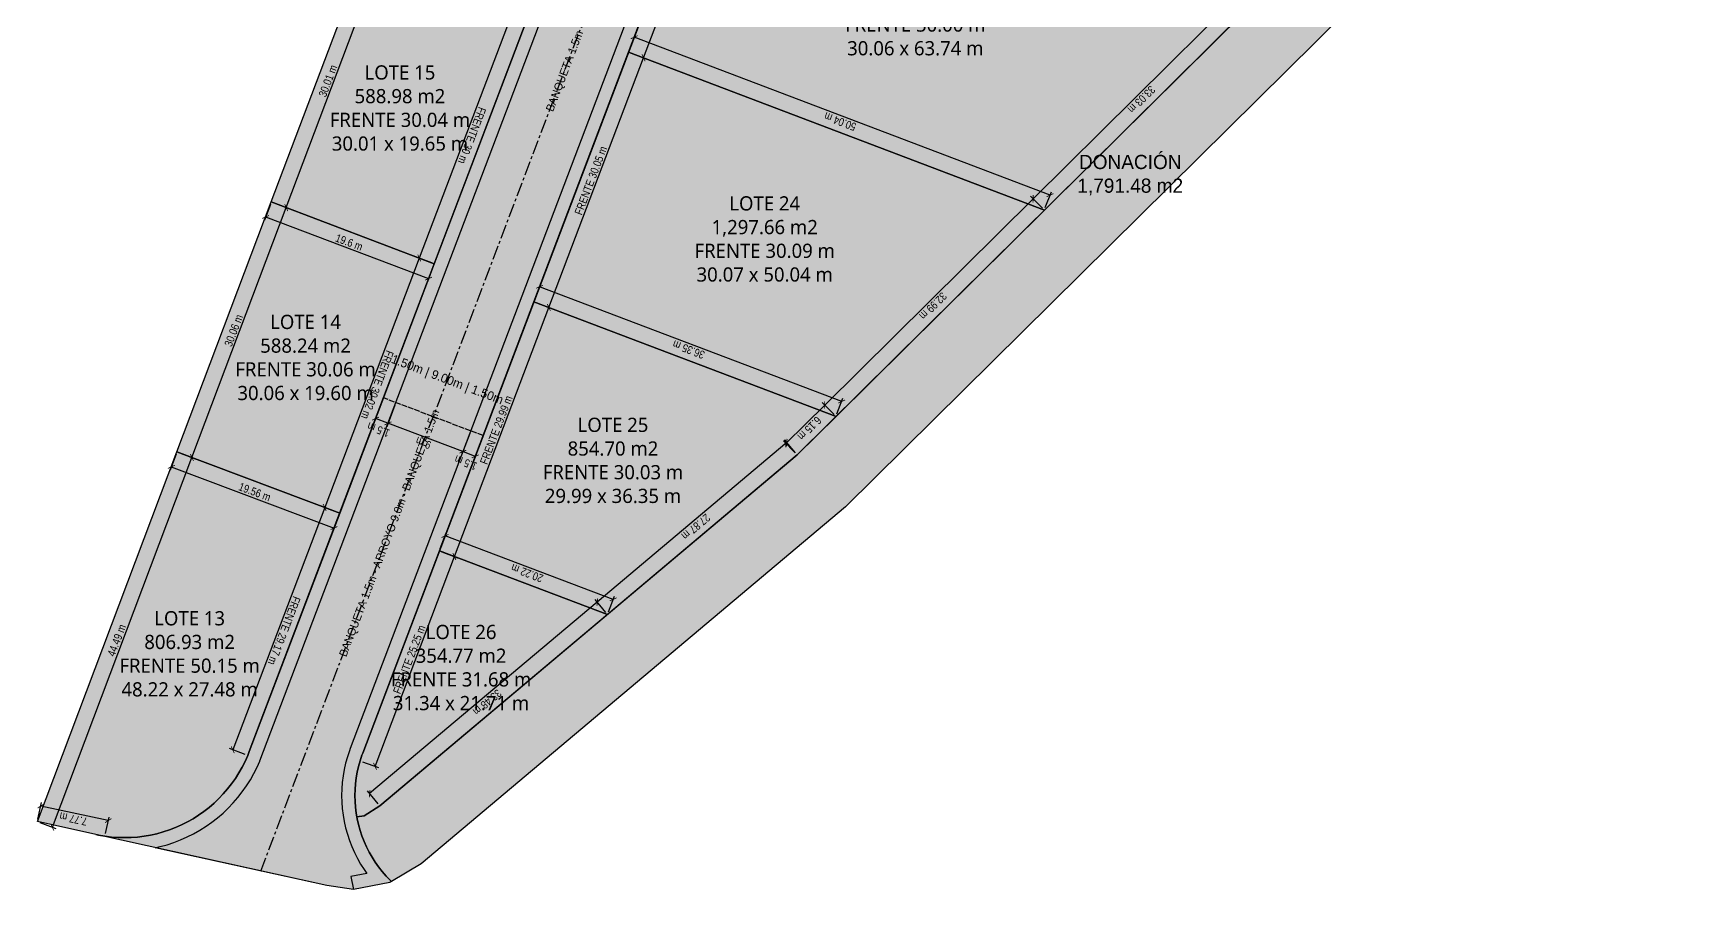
# Model space of a CAD drawing. Header units: metres. Extents: x 357816 to 358234, y 2285110 to 2285488.
# Drawn here: x 358046.5 to 358234, y 2285269.2 to 2285366.5 of the extents above; entities that cross this region are included whole.
import ezdxf
from ezdxf.enums import TextEntityAlignment as Align

# ---------------------------------------------------------------- set-up
doc = ezdxf.new("R2010")
doc.units = ezdxf.units.M
doc.header["$LTSCALE"] = 0.5
doc.linetypes.add('CENTER', pattern=[5.08, 3.175, -0.635, 0.635, -0.635])
doc.linetypes.add('DASHED', pattern=[1.524, 1.27, -0.254])
for name, color, linetype in [('COTAS', 6, 'Continuous'), ('DONACION', 3, 'Continuous'), ('LOTES', 2, 'Continuous'), ('TEXTOS', 7, 'Continuous'), ('VIAL_ASFALTO', 8, 'Continuous'), ('VIAL_BANQUETA', 9, 'CONTINUOUS')]:
    doc.layers.add(name, color=color, linetype=linetype)
doc.styles.add('OpenSans', font='OpenSans-Regular.ttf')
doc.styles.add('OpenSansCondensed-Light', font='OpenSansCondensed-Light.ttf')
doc.dimstyles.new('COTAS_M', dxfattribs={"dimtxt": 0.9, "dimasz": 0.6, "dimexe": 0.4, "dimexo": 0.3, "dimgap": 0.2, "dimtad": 1, "dimzin": 12, "dimdsep": 46, "dimtxsty": 'OpenSansCondensed-Light', "dimblk": 'ARCHTICK', "dimcen": 2.5, "dimclrd": 256, "dimclre": 256, "dimclrt": 256, "dimazin": 3, "dimtfac": 0.5, "dimtmove": 2, "dimatfit": 3})

# ---------------------------------------------------------------- blocks, each defined once
blk = doc.blocks.new('_ARCHTICK')
at = {"color": 0, "linetype": 'BYBLOCK', "const_width": 0.15}
blk.add_lwpolyline([(-0.5, -0.5), (0.5, 0.5)], dxfattribs=at)
blk = doc.blocks.new('*D29')
for p, q in [((358005.12, 2285274.49), (358004.71, 2285272.63)), ((358004.8, 2285273.02), (358054.02, 2285262.05)), ((358054.35, 2285263.51), (358053.93, 2285261.66))]:
    blk.add_line(p, q)
at = {"layer": 'Defpoints'}
for p in [(358005.19, 2285274.78), (358004.8, 2285273.02), (358054.41, 2285263.8)]:
    blk.add_point(p, dxfattribs=at)
at = {"layer": 'COTAS', "xscale": 0.6, "yscale": 0.6}
for p, rotation in [((358004.8, 2285273.02), 167.43030142504173), ((358054.02, 2285262.05), -12.569698574958279)]:
    blk.add_blockref('_ARCHTICK', p, dxfattribs=dict(at, rotation=rotation))
at = {"layer": 'COTAS', "insert": (358029.55, 2285268.17), "char_height": 0.9, "attachment_point": 5, "rotation": 347.4303, "style": 'OpenSansCondensed-Light'}
blk.add_mtext('50.43 m', dxfattribs=at)
blk = doc.blocks.new('*D62')
for p, q in [((358079.23, 2285313.16), (358068.89, 2285285.88)), ((358080.64, 2285312.63), (358078.86, 2285313.3)), ((358070.29, 2285285.35), (358068.52, 2285286.03))]:
    blk.add_line(p, q)
at = {"layer": 'Defpoints'}
for p in [(358079.23, 2285313.16), (358080.92, 2285312.52), (358070.57, 2285285.25)]:
    blk.add_point(p, dxfattribs=at)
at = {"layer": 'COTAS', "xscale": 0.6, "yscale": 0.6}
for p, rotation in [((358079.23, 2285313.16), 69.2320735315099), ((358068.89, 2285285.88), -110.7679264684901)]:
    blk.add_blockref('_ARCHTICK', p, dxfattribs=dict(at, rotation=rotation))
at = {"layer": 'COTAS', "insert": (358074.67, 2285299.29), "char_height": 0.9, "attachment_point": 5, "rotation": 249.2321, "style": 'OpenSansCondensed-Light'}
blk.add_mtext('FRENTE 29.17 m', dxfattribs=at)
blk = doc.blocks.new('*D63')
for p, q in [((358046.98, 2285278.08), (358047.38, 2285279.94)), ((358054.89, 2285277.91), (358047.3, 2285279.55)), ((358054.58, 2285276.44), (358054.98, 2285278.3))]:
    blk.add_line(p, q)
at = {"layer": 'Defpoints'}
for p in [(358046.92, 2285277.79), (358054.89, 2285277.91), (358054.51, 2285276.15)]:
    blk.add_point(p, dxfattribs=at)
at = {"layer": 'COTAS', "xscale": 0.6, "yscale": 0.6}
for p, rotation in [((358047.3, 2285279.55), 167.80136423897235), ((358054.89, 2285277.91), 347.8013642389724)]:
    blk.add_blockref('_ARCHTICK', p, dxfattribs=dict(at, rotation=rotation))
at = {"layer": 'COTAS', "insert": (358050.96, 2285278.09), "char_height": 0.9, "attachment_point": 5, "rotation": 167.8014, "style": 'OpenSansCondensed-Light'}
blk.add_mtext('7.77 m', dxfattribs=at)
blk = doc.blocks.new('*D64')
for p, q in [((358048.6, 2285277.15), (358064.3, 2285318.78)), ((358062.9, 2285319.31), (358064.68, 2285318.64)), ((358047.2, 2285277.68), (358048.98, 2285277.01))]:
    blk.add_line(p, q)
at = {"layer": 'Defpoints'}
for p in [(358062.62, 2285319.42), (358046.92, 2285277.79), (358048.6, 2285277.15)]:
    blk.add_point(p, dxfattribs=at)
at = {"layer": 'COTAS', "xscale": 0.6, "yscale": 0.6}
for p, rotation in [((358064.3, 2285318.78), 69.33876294410494), ((358048.6, 2285277.15), 249.33876294410493)]:
    blk.add_blockref('_ARCHTICK', p, dxfattribs=dict(at, rotation=rotation))
at = {"layer": 'COTAS', "insert": (358055.84, 2285298.2), "char_height": 0.9, "attachment_point": 5, "rotation": 69.3388, "style": 'OpenSansCondensed-Light'}
blk.add_mtext('44.49 m', dxfattribs=at)
blk = doc.blocks.new('*D65')
for p, q in [((358062.51, 2285319.14), (358061.84, 2285317.36)), ((358061.98, 2285317.73), (358080.28, 2285310.84)), ((358080.81, 2285312.24), (358080.14, 2285310.47))]:
    blk.add_line(p, q)
at = {"layer": 'Defpoints'}
for p in [(358061.98, 2285317.73), (358062.62, 2285319.42), (358080.92, 2285312.52)]:
    blk.add_point(p, dxfattribs=at)
at = {"layer": 'COTAS', "xscale": 0.6, "yscale": 0.6}
for p, rotation in [((358061.98, 2285317.73), 159.3572592599028), ((358080.28, 2285310.84), -20.64274074009719)]:
    blk.add_blockref('_ARCHTICK', p, dxfattribs=dict(at, rotation=rotation))
at = {"layer": 'COTAS', "insert": (358071.36, 2285314.9), "char_height": 0.9, "attachment_point": 5, "rotation": 339.3573, "style": 'OpenSansCondensed-Light'}
blk.add_mtext('19.56 m', dxfattribs=at)
blk = doc.blocks.new('*D66')
for p, q in [((358089.87, 2285341.24), (358079.23, 2285313.16)), ((358091.28, 2285340.71), (358089.5, 2285341.38)), ((358080.64, 2285312.63), (358078.86, 2285313.3))]:
    blk.add_line(p, q)
at = {"layer": 'Defpoints'}
for p in [(358089.87, 2285341.24), (358091.56, 2285340.6), (358080.92, 2285312.52)]:
    blk.add_point(p, dxfattribs=at)
at = {"layer": 'COTAS', "xscale": 0.6, "yscale": 0.6}
for p, rotation in [((358089.87, 2285341.24), 69.24574670027214), ((358079.23, 2285313.16), -110.75425329972786)]:
    blk.add_blockref('_ARCHTICK', p, dxfattribs=dict(at, rotation=rotation))
at = {"layer": 'COTAS', "insert": (358085.16, 2285326.97), "char_height": 0.9, "attachment_point": 5, "rotation": 249.2457, "style": 'OpenSansCondensed-Light'}
blk.add_mtext('FRENTE 30.02 m', dxfattribs=at)
blk = doc.blocks.new('*D67')
for p, q in [((358064.3, 2285318.78), (358074.91, 2285346.91)), ((358073.51, 2285347.44), (358075.28, 2285346.77)), ((358062.9, 2285319.31), (358064.68, 2285318.64))]:
    blk.add_line(p, q)
at = {"layer": 'Defpoints'}
for p in [(358073.23, 2285347.55), (358062.62, 2285319.42), (358064.3, 2285318.78)]:
    blk.add_point(p, dxfattribs=at)
at = {"layer": 'COTAS', "xscale": 0.6, "yscale": 0.6}
for p, rotation in [((358074.91, 2285346.91), 69.3387629443679), ((358064.3, 2285318.78), 249.3387629443679)]:
    blk.add_blockref('_ARCHTICK', p, dxfattribs=dict(at, rotation=rotation))
at = {"layer": 'COTAS', "insert": (358069, 2285333.08), "char_height": 0.9, "attachment_point": 5, "rotation": 69.3388, "style": 'OpenSansCondensed-Light'}
blk.add_mtext('30.06 m', dxfattribs=at)
blk = doc.blocks.new('*D68')
for p, q in [((358073.12, 2285347.27), (358072.45, 2285345.49)), ((358072.59, 2285345.86), (358090.92, 2285338.92)), ((358091.45, 2285340.32), (358090.78, 2285338.54))]:
    blk.add_line(p, q)
at = {"layer": 'Defpoints'}
for p in [(358072.59, 2285345.86), (358073.23, 2285347.55), (358091.56, 2285340.6)]:
    blk.add_point(p, dxfattribs=at)
at = {"layer": 'COTAS', "xscale": 0.6, "yscale": 0.6}
for p, rotation in [((358072.59, 2285345.86), 159.24621055445064), ((358090.92, 2285338.92), -20.753789445549355)]:
    blk.add_blockref('_ARCHTICK', p, dxfattribs=dict(at, rotation=rotation))
at = {"layer": 'COTAS', "insert": (358081.98, 2285343), "char_height": 0.9, "attachment_point": 5, "rotation": 339.2462, "style": 'OpenSansCondensed-Light'}
blk.add_mtext('19.6 m', dxfattribs=at)
blk = doc.blocks.new('*D69')
for p, q in [((358100.5, 2285369.29), (358089.87, 2285341.24)), ((358101.91, 2285368.76), (358100.13, 2285369.43)), ((358091.28, 2285340.71), (358089.5, 2285341.38))]:
    blk.add_line(p, q)
at = {"layer": 'Defpoints'}
for p in [(358100.5, 2285369.29), (358102.19, 2285368.65), (358091.56, 2285340.6)]:
    blk.add_point(p, dxfattribs=at)
at = {"layer": 'COTAS', "xscale": 0.6, "yscale": 0.6}
for p, rotation in [((358100.5, 2285369.29), 69.24574670019248), ((358089.87, 2285341.24), -110.75425329980752)]:
    blk.add_blockref('_ARCHTICK', p, dxfattribs=dict(at, rotation=rotation))
at = {"layer": 'COTAS', "insert": (358095.8, 2285355.03), "char_height": 0.9, "attachment_point": 5, "rotation": 249.2457, "style": 'OpenSansCondensed-Light'}
blk.add_mtext('FRENTE 30 m', dxfattribs=at)
blk = doc.blocks.new('*D70')
for p, q in [((358074.91, 2285346.91), (358085.5, 2285375)), ((358084.1, 2285375.52), (358085.87, 2285374.85)), ((358073.51, 2285347.44), (358075.28, 2285346.77))]:
    blk.add_line(p, q)
at = {"layer": 'Defpoints'}
for p in [(358083.82, 2285375.63), (358073.23, 2285347.55), (358074.91, 2285346.91)]:
    blk.add_point(p, dxfattribs=at)
at = {"layer": 'COTAS', "xscale": 0.6, "yscale": 0.6}
for p, rotation in [((358085.5, 2285375), 69.33876294406895), ((358074.91, 2285346.91), 249.33876294406895)]:
    blk.add_blockref('_ARCHTICK', p, dxfattribs=dict(at, rotation=rotation))
at = {"layer": 'COTAS', "insert": (358079.6, 2285361.18), "char_height": 0.9, "attachment_point": 5, "rotation": 69.3388, "style": 'OpenSansCondensed-Light'}
blk.add_mtext('30.01 m', dxfattribs=at)
blk = doc.blocks.new('*D99')
for p, q in [((358182.38, 2285371.16), (358158.92, 2285347.91)), ((358183.44, 2285370.1), (358182.1, 2285371.45)), ((358159.98, 2285346.85), (358158.64, 2285348.2))]:
    blk.add_line(p, q)
at = {"layer": 'Defpoints'}
for p in [(358182.38, 2285371.16), (358183.65, 2285369.89), (358160.19, 2285346.63)]:
    blk.add_point(p, dxfattribs=at)
at = {"layer": 'COTAS', "xscale": 0.6, "yscale": 0.6}
for p, rotation in [((358182.38, 2285371.16), 44.73880046172053), ((358158.92, 2285347.91), -135.26119953827947)]:
    blk.add_blockref('_ARCHTICK', p, dxfattribs=dict(at, rotation=rotation))
at = {"layer": 'COTAS', "insert": (358171.11, 2285359.08), "char_height": 0.9, "attachment_point": 5, "rotation": 224.7388, "style": 'OpenSansCondensed-Light'}
blk.add_mtext('33.03 m', dxfattribs=at)
blk = doc.blocks.new('*D100')
for p, q in [((358113.52, 2285364.7), (358114.2, 2285366.47)), ((358160.83, 2285348.32), (358114.05, 2285366.1)), ((358160.29, 2285346.91), (358160.97, 2285348.69))]:
    blk.add_line(p, q)
at = {"layer": 'Defpoints'}
for p in [(358113.42, 2285364.42), (358160.83, 2285348.32), (358160.19, 2285346.63)]:
    blk.add_point(p, dxfattribs=at)
at = {"layer": 'COTAS', "xscale": 0.6, "yscale": 0.6}
for p, rotation in [((358114.05, 2285366.1), 159.18344267349093), ((358160.83, 2285348.32), 339.18344267349096)]:
    blk.add_blockref('_ARCHTICK', p, dxfattribs=dict(at, rotation=rotation))
at = {"layer": 'COTAS', "insert": (358137.21, 2285356.6), "char_height": 0.9, "attachment_point": 5, "rotation": 159.1834, "style": 'OpenSansCondensed-Light'}
blk.add_mtext('50.04 m', dxfattribs=at)
blk = doc.blocks.new('*D101')
for p, q in [((358115.1, 2285363.78), (358125.71, 2285391.79)), ((358124.31, 2285392.33), (358126.09, 2285391.65)), ((358113.7, 2285364.31), (358115.47, 2285363.64))]:
    blk.add_line(p, q)
at = {"layer": 'Defpoints'}
for p in [(358124.03, 2285392.43), (358113.42, 2285364.42), (358115.1, 2285363.78)]:
    blk.add_point(p, dxfattribs=at)
at = {"layer": 'COTAS', "xscale": 0.6, "yscale": 0.6}
for p, rotation in [((358125.71, 2285391.79), 69.24574670042377), ((358115.1, 2285363.78), 249.24574670042375)]:
    blk.add_blockref('_ARCHTICK', p, dxfattribs=dict(at, rotation=rotation))
at = {"layer": 'COTAS', "insert": (358119.8, 2285378.02), "char_height": 0.9, "attachment_point": 5, "rotation": 69.2457, "style": 'OpenSansCondensed-Light'}
blk.add_mtext('FRENTE 29.96 m', dxfattribs=at)
blk = doc.blocks.new('*D103')
for p, q in [((358158.92, 2285347.91), (358135.48, 2285324.69)), ((358159.98, 2285346.85), (358158.64, 2285348.2)), ((358136.54, 2285323.63), (358135.2, 2285324.97))]:
    blk.add_line(p, q)
at = {"layer": 'Defpoints'}
for p in [(358158.92, 2285347.91), (358160.19, 2285346.63), (358136.75, 2285323.41)]:
    blk.add_point(p, dxfattribs=at)
at = {"layer": 'COTAS', "xscale": 0.6, "yscale": 0.6}
for p, rotation in [((358158.92, 2285347.91), 44.73880046130179), ((358135.48, 2285324.69), -135.2611995386982)]:
    blk.add_blockref('_ARCHTICK', p, dxfattribs=dict(at, rotation=rotation))
at = {"layer": 'COTAS', "insert": (358147.66, 2285335.84), "char_height": 0.9, "attachment_point": 5, "rotation": 224.7388, "style": 'OpenSansCondensed-Light'}
blk.add_mtext('32.99 m', dxfattribs=at)
blk = doc.blocks.new('*D104')
for p, q in [((358102.87, 2285336.59), (358103.55, 2285338.37)), ((358137.39, 2285325.09), (358103.4, 2285338)), ((358136.86, 2285323.69), (358137.53, 2285325.47))]:
    blk.add_line(p, q)
at = {"layer": 'Defpoints'}
for p in [(358102.77, 2285336.31), (358136.75, 2285323.41), (358137.39, 2285325.09)]:
    blk.add_point(p, dxfattribs=at)
at = {"layer": 'COTAS', "xscale": 0.6, "yscale": 0.6}
for p, rotation in [((358103.4, 2285338), 159.2126970510198), ((358137.39, 2285325.09), 339.2126970510198)]:
    blk.add_blockref('_ARCHTICK', p, dxfattribs=dict(at, rotation=rotation))
at = {"layer": 'COTAS', "insert": (358120.17, 2285330.94), "char_height": 0.9, "attachment_point": 5, "rotation": 159.2127, "style": 'OpenSansCondensed-Light'}
blk.add_mtext('36.35 m', dxfattribs=at)
blk = doc.blocks.new('*D105')
for p, q in [((358104.45, 2285335.68), (358115.1, 2285363.78)), ((358113.7, 2285364.31), (358115.47, 2285363.64)), ((358103.05, 2285336.21), (358104.82, 2285335.53))]:
    blk.add_line(p, q)
at = {"layer": 'Defpoints'}
for p in [(358113.42, 2285364.42), (358102.77, 2285336.31), (358104.45, 2285335.68)]:
    blk.add_point(p, dxfattribs=at)
at = {"layer": 'COTAS', "xscale": 0.6, "yscale": 0.6}
for p, rotation in [((358115.1, 2285363.78), 69.24574670044721), ((358104.45, 2285335.68), 249.24574670044723)]:
    blk.add_blockref('_ARCHTICK', p, dxfattribs=dict(at, rotation=rotation))
at = {"layer": 'COTAS', "insert": (358109.17, 2285349.96), "char_height": 0.9, "attachment_point": 5, "rotation": 69.2457, "style": 'OpenSansCondensed-Light'}
blk.add_mtext('FRENTE 30.05 m', dxfattribs=at)
blk = doc.blocks.new('*D106')
for p, q in [((358135.48, 2285324.69), (358131.11, 2285320.36)), ((358136.54, 2285323.63), (358135.2, 2285324.97)), ((358132.17, 2285319.29), (358130.83, 2285320.64))]:
    blk.add_line(p, q)
at = {"layer": 'Defpoints'}
for p in [(358135.48, 2285324.69), (358136.75, 2285323.41), (358132.38, 2285319.08)]:
    blk.add_point(p, dxfattribs=at)
at = {"layer": 'COTAS', "xscale": 0.6, "yscale": 0.6}
for p, rotation in [((358135.48, 2285324.69), 44.738800462698606), ((358131.11, 2285320.36), -135.2611995373014)]:
    blk.add_blockref('_ARCHTICK', p, dxfattribs=dict(at, rotation=rotation))
at = {"layer": 'COTAS', "insert": (358133.76, 2285322.06), "char_height": 0.9, "attachment_point": 5, "rotation": 224.7388, "style": 'OpenSansCondensed-Light'}
blk.add_mtext('6.15 m', dxfattribs=at)
blk = doc.blocks.new('*D107')
for p, q in [((358131.22, 2285320.46), (358109.9, 2285302.5)), ((358132.19, 2285319.31), (358130.96, 2285320.76)), ((358110.87, 2285301.35), (358109.64, 2285302.81))]:
    blk.add_line(p, q)
at = {"layer": 'Defpoints'}
for p in [(358131.22, 2285320.46), (358132.38, 2285319.08), (358111.06, 2285301.13)]:
    blk.add_point(p, dxfattribs=at)
at = {"layer": 'COTAS', "xscale": 0.6, "yscale": 0.6}
for p, rotation in [((358131.22, 2285320.46), 40.10090754644344), ((358109.9, 2285302.5), -139.89909245355656)]:
    blk.add_blockref('_ARCHTICK', p, dxfattribs=dict(at, rotation=rotation))
at = {"layer": 'COTAS', "insert": (358120.98, 2285310.98), "char_height": 0.9, "attachment_point": 5, "rotation": 220.1009, "style": 'OpenSansCondensed-Light'}
blk.add_mtext('27.87 m', dxfattribs=at)
blk = doc.blocks.new('*D108')
for p, q in [((358092.24, 2285308.55), (358092.91, 2285310.32)), ((358111.69, 2285302.81), (358092.77, 2285309.95)), ((358111.16, 2285301.41), (358111.84, 2285303.18))]:
    blk.add_line(p, q)
at = {"layer": 'Defpoints'}
for p in [(358092.14, 2285308.27), (358111.69, 2285302.81), (358111.06, 2285301.13)]:
    blk.add_point(p, dxfattribs=at)
at = {"layer": 'COTAS', "xscale": 0.6, "yscale": 0.6}
for p, rotation in [((358092.77, 2285309.95), 159.32410963546383), ((358111.69, 2285302.81), 339.32410963546386)]:
    blk.add_blockref('_ARCHTICK', p, dxfattribs=dict(at, rotation=rotation))
at = {"layer": 'COTAS', "insert": (358102, 2285305.77), "char_height": 0.9, "attachment_point": 5, "rotation": 159.3241, "style": 'OpenSansCondensed-Light'}
blk.add_mtext('20.22 m', dxfattribs=at)
blk = doc.blocks.new('*D109')
for p, q in [((358093.82, 2285307.63), (358104.45, 2285335.68)), ((358103.05, 2285336.21), (358104.82, 2285335.53)), ((358092.42, 2285308.16), (358094.19, 2285307.49))]:
    blk.add_line(p, q)
at = {"layer": 'Defpoints'}
for p in [(358102.77, 2285336.31), (358092.14, 2285308.27), (358093.82, 2285307.63)]:
    blk.add_point(p, dxfattribs=at)
at = {"layer": 'COTAS', "xscale": 0.6, "yscale": 0.6}
for p, rotation in [((358104.45, 2285335.68), 69.24574670022334), ((358093.82, 2285307.63), 249.24574670022332)]:
    blk.add_blockref('_ARCHTICK', p, dxfattribs=dict(at, rotation=rotation))
at = {"layer": 'COTAS', "insert": (358098.53, 2285321.88), "char_height": 0.9, "attachment_point": 5, "rotation": 69.2457, "style": 'OpenSansCondensed-Light'}
blk.add_mtext('FRENTE 29.99 m', dxfattribs=at)
blk = doc.blocks.new('*D110')
for p, q in [((358110.87, 2285301.35), (358109.64, 2285302.81)), ((358109.9, 2285302.5), (358084.29, 2285280.94)), ((358085.26, 2285279.79), (358084.03, 2285281.24))]:
    blk.add_line(p, q)
at = {"layer": 'Defpoints'}
for p in [(358109.9, 2285302.5), (358111.06, 2285301.13), (358085.45, 2285279.56)]:
    blk.add_point(p, dxfattribs=at)
at = {"layer": 'COTAS', "xscale": 0.6, "yscale": 0.6}
for p, rotation in [((358109.9, 2285302.5), 40.100907546051815), ((358084.29, 2285280.94), -139.89909245394819)]:
    blk.add_blockref('_ARCHTICK', p, dxfattribs=dict(at, rotation=rotation))
at = {"layer": 'COTAS', "insert": (358097.51, 2285291.22), "char_height": 0.9, "attachment_point": 5, "rotation": 220.1009, "style": 'OpenSansCondensed-Light'}
blk.add_mtext('33.48 m', dxfattribs=at)
blk = doc.blocks.new('*D111')
for p, q in [((358084.9, 2285284.01), (358093.82, 2285307.63)), ((358092.42, 2285308.16), (358094.2, 2285307.49)), ((358083.5, 2285284.54), (358085.28, 2285283.87))]:
    blk.add_line(p, q)
at = {"layer": 'Defpoints'}
for p in [(358092.14, 2285308.27), (358083.22, 2285284.65), (358084.9, 2285284.01)]:
    blk.add_point(p, dxfattribs=at)
at = {"layer": 'COTAS', "xscale": 0.6, "yscale": 0.6}
for p, rotation in [((358093.82, 2285307.63), 69.3159454955353), ((358084.9, 2285284.01), 249.3159454955353)]:
    blk.add_blockref('_ARCHTICK', p, dxfattribs=dict(at, rotation=rotation))
at = {"layer": 'COTAS', "insert": (358088.75, 2285296.05), "char_height": 0.9, "attachment_point": 5, "rotation": 69.3159, "style": 'OpenSansCondensed-Light'}
blk.add_mtext('FRENTE 25.25 m', dxfattribs=at)
blk = doc.blocks.new('*D112')
for p, q in [((358095.55, 2285321.49), (358094.62, 2285319.06)), ((358096.95, 2285320.96), (358096.03, 2285318.53)), ((358096.17, 2285318.91), (358094.77, 2285319.44))]:
    blk.add_line(p, q)
at = {"layer": 'Defpoints'}
for p in [(358095.65, 2285321.78), (358097.05, 2285321.24), (358096.17, 2285318.91)]:
    blk.add_point(p, dxfattribs=at)
at = {"layer": 'COTAS', "xscale": 0.6, "yscale": 0.6}
for p, rotation in [((358094.77, 2285319.44), 159.24574669923769), ((358096.17, 2285318.91), 339.24574669923766)]:
    blk.add_blockref('_ARCHTICK', p, dxfattribs=dict(at, rotation=rotation))
at = {"layer": 'COTAS', "insert": (358095.1, 2285318.19), "char_height": 0.9, "attachment_point": 5, "rotation": 159.2457, "style": 'OpenSansCondensed-Light'}
blk.add_mtext('1.5 m', dxfattribs=at)
blk = doc.blocks.new('*D113')
for p, q in [((358087.13, 2285324.68), (358086.21, 2285322.25)), ((358094.77, 2285319.44), (358086.35, 2285322.63)), ((358095.55, 2285321.49), (358094.62, 2285319.06))]:
    blk.add_line(p, q)
at = {"layer": 'Defpoints'}
for p in [(358087.24, 2285324.96), (358095.65, 2285321.78), (358094.77, 2285319.44)]:
    blk.add_point(p, dxfattribs=at)
at = {"layer": 'COTAS', "xscale": 0.6, "yscale": 0.6}
for p, rotation in [((358086.35, 2285322.63), 159.24574669844984), ((358094.77, 2285319.44), 339.2457466984498)]:
    blk.add_blockref('_ARCHTICK', p, dxfattribs=dict(at, rotation=rotation))
at = {"layer": 'COTAS', "insert": (358090.33, 2285320.42), "char_height": 0.9, "attachment_point": 5, "rotation": 159.2457, "style": 'OpenSansCondensed-Light'}
blk.add_mtext('9 m', dxfattribs=at)
blk = doc.blocks.new('*D114')
for p, q in [((358085.73, 2285325.22), (358084.81, 2285322.78)), ((358087.13, 2285324.68), (358086.21, 2285322.25)), ((358086.35, 2285322.63), (358084.95, 2285323.16))]:
    blk.add_line(p, q)
at = {"layer": 'Defpoints'}
for p in [(358085.83, 2285325.5), (358087.24, 2285324.96), (358086.35, 2285322.63)]:
    blk.add_point(p, dxfattribs=at)
at = {"layer": 'COTAS', "xscale": 0.6, "yscale": 0.6}
for p, rotation in [((358084.95, 2285323.16), 159.24574669923769), ((358086.35, 2285322.63), 339.24574669923766)]:
    blk.add_blockref('_ARCHTICK', p, dxfattribs=dict(at, rotation=rotation))
at = {"layer": 'COTAS', "insert": (358085.28, 2285321.91), "char_height": 0.9, "attachment_point": 5, "rotation": 159.2457, "style": 'OpenSansCondensed-Light'}
blk.add_mtext('1.5 m', dxfattribs=at)

msp = doc.modelspace()

# ---------------------------------------------------------------- hatches: boundary and pattern name
at = {"layer": 'DONACION', "transparency": 33554534}
msp.add_hatch(color=3, dxfattribs=at).paths.add_polyline_path([(358083.68, 2285278.45), (358085.45, 2285279.56), (358132.38, 2285319.08), (358200.69, 2285386.77), (358226.04, 2285440.84), (358234.01, 2285439.07), (358207.33, 2285382.06), (358137.81, 2285313.21), (358090.1, 2285273.03), (358086.747, 2285271.037), (358086.593, 2285271.183), (358086.136, 2285271.663), (358085.703, 2285272.165), (358085.295, 2285272.687), (358084.914, 2285273.229), (358084.559, 2285273.789), (358084.233, 2285274.365), (358083.935, 2285274.957), (358083.666, 2285275.563), (358083.428, 2285276.181), (358083.22, 2285276.81), (358083.043, 2285277.449), (358082.898, 2285278.096), (358082.858, 2285278.328)])
at = {"layer": 'LOTES', "transparency": 33554521}
for points in [[(358183.651, 2285369.886), (358160.186, 2285346.634), (358113.415, 2285364.416), (358124.031, 2285392.431), (358158.62, 2285379.3), (358158.62, 2285379.3)], [(358102.188, 2285368.652), (358091.557, 2285340.6), (358073.225, 2285347.547), (358083.815, 2285375.63)], [(358160.186, 2285346.634), (358136.752, 2285323.412), (358102.766, 2285336.314), (358113.415, 2285364.416)], [(358091.557, 2285340.6), (358080.918, 2285312.524), (358062.618, 2285319.418), (358073.225, 2285347.547)], [(358136.752, 2285323.412), (358132.38, 2285319.08), (358111.059, 2285301.125), (358092.137, 2285308.266), (358102.766, 2285336.314)], [(358080.918, 2285312.524), (358070.742, 2285285.671), (358070.736, 2285285.667), (358070.573, 2285285.246), (358070.275, 2285284.573), (358069.944, 2285283.915), (358069.581, 2285283.274), (358069.187, 2285282.652), (358068.763, 2285282.05), (358068.31, 2285281.47), (358067.829, 2285280.913), (358067.322, 2285280.379), (358066.788, 2285279.872), (358066.231, 2285279.391), (358065.65, 2285278.938), (358065.049, 2285278.514), (358064.427, 2285278.12), (358063.786, 2285277.757), (358063.128, 2285277.426), (358062.455, 2285277.128), (358061.768, 2285276.863), (358061.069, 2285276.632), (358060.36, 2285276.435), (358059.641, 2285276.274), (358058.916, 2285276.148), (358058.185, 2285276.058), (358057.451, 2285276.004), (358056.715, 2285275.986), (358055.979, 2285276.004), (358055.245, 2285276.058), (358054.514, 2285276.148), (358053.789, 2285276.274), (358053.481, 2285276.343), (358053.475, 2285276.34), (358046.92, 2285277.79), (358062.618, 2285319.418)], [(358111.059, 2285301.125), (358085.45, 2285279.56), (358083.68, 2285278.45), (358082.858, 2285278.328), (358082.785, 2285278.748), (358082.704, 2285279.406), (358082.655, 2285280.067), (358082.639, 2285280.729), (358082.655, 2285281.392), (358082.704, 2285282.052), (358082.785, 2285282.71), (358082.898, 2285283.363), (358083.043, 2285284.009), (358083.22, 2285284.648), (358083.428, 2285285.277), (358083.517, 2285285.509), (358083.515, 2285285.513), (358092.137, 2285308.266)]]:
    msp.add_hatch(color=2, dxfattribs=at).paths.add_polyline_path(points)
at = {"layer": 'VIAL_ASFALTO', "transparency": 33554546}
msp.add_hatch(color=8, dxfattribs=at).paths.add_polyline_path([(358071.946, 2285284.617), (358120.754, 2285413.413), (358120.867, 2285413.687), (358120.987, 2285413.932), (358121.132, 2285414.19), (358123.319, 2285417.801), (358123.48, 2285418.05), (358123.642, 2285418.27), (358123.817, 2285418.479), (358124.005, 2285418.678), (358124.204, 2285418.865), (358124.432, 2285419.054), (358127.385, 2285421.355), (358127.633, 2285421.536), (358127.872, 2285421.688), (358128.119, 2285421.825), (358128.397, 2285421.956), (358130.122, 2285422.707), (358130.42, 2285422.825), (358130.702, 2285422.916), (358131.013, 2285422.994), (358134.063, 2285423.653), (358134.41, 2285423.715), (358134.733, 2285423.749), (358135.058, 2285423.759), (358135.41, 2285423.745), (358138.236, 2285423.529), (358138.577, 2285423.491), (358138.889, 2285423.434), (358139.196, 2285423.354), (358139.521, 2285423.246), (358172.247, 2285411.007), (358175.427, 2285419.318), (358191.331, 2285413.3), (358181.773, 2285388.313), (358165.869, 2285394.339), (358169.03, 2285402.601), (358136.941, 2285414.602), (358135.35, 2285414.723), (358133.326, 2285414.286), (358132.487, 2285413.921), (358130.6, 2285412.45), (358129.032, 2285409.861), (358082.11, 2285286.038), (358082.011, 2285285.772), (358081.784, 2285285.084), (358081.588, 2285284.374), (358081.426, 2285283.656), (358081.301, 2285282.93), (358081.21, 2285282.2), (358081.156, 2285281.465), (358081.138, 2285280.729), (358081.156, 2285279.993), (358081.21, 2285279.259), (358081.301, 2285278.528), (358081.426, 2285277.803), (358081.588, 2285277.084), (358081.784, 2285276.375), (358082.015, 2285275.676), (358082.28, 2285274.989), (358082.578, 2285274.316), (358082.909, 2285273.658), (358083.272, 2285273.017), (358083.666, 2285272.395), (358083.972, 2285271.961), (358082.182, 2285271.624), (358082.46, 2285270.15), (358079.47, 2285270.59), (358060.178, 2285274.857), (358060.724, 2285274.98), (358061.505, 2285275.196), (358062.274, 2285275.45), (358063.029, 2285275.742), (358063.77, 2285276.07), (358064.493, 2285276.434), (358065.198, 2285276.833), (358065.882, 2285277.266), (358066.544, 2285277.733), (358067.183, 2285278.231), (358067.796, 2285278.76), (358068.383, 2285279.318), (358068.941, 2285279.905), (358069.47, 2285280.518), (358069.968, 2285281.157), (358070.435, 2285281.819), (358070.868, 2285282.503), (358071.267, 2285283.208), (358071.631, 2285283.931), (358071.931, 2285284.609)])
at = {"layer": 'VIAL_BANQUETA', "transparency": 33554585}
msp.add_hatch(color=9, dxfattribs=at).paths.add_polyline_path([(358119.359, 2285413.966), (358119.499, 2285414.303), (358119.658, 2285414.63), (358119.837, 2285414.948), (358122.047, 2285418.598), (358122.246, 2285418.903), (358122.462, 2285419.197), (358122.696, 2285419.476), (358122.946, 2285419.741), (358123.212, 2285419.99), (358123.492, 2285420.223), (358126.482, 2285422.553), (358126.787, 2285422.775), (358127.105, 2285422.978), (358127.435, 2285423.161), (358127.777, 2285423.322), (358129.547, 2285424.092), (358129.914, 2285424.237), (358130.289, 2285424.359), (358130.672, 2285424.455), (358133.772, 2285425.125), (358134.199, 2285425.201), (358134.63, 2285425.246), (358135.064, 2285425.26), (358135.497, 2285425.243), (358138.377, 2285425.023), (358138.797, 2285424.976), (358139.212, 2285424.899), (358139.621, 2285424.794), (358140.022, 2285424.66), (358171.378, 2285412.933), (358174.56, 2285421.25), (358193.27, 2285414.17), (358182.64, 2285386.38), (358163.93, 2285393.47), (358167.089, 2285401.726), (358136.615, 2285413.122), (358135.454, 2285413.211), (358133.788, 2285412.851), (358133.259, 2285412.621), (358131.74, 2285411.437), (358130.386, 2285409.201), (358083.515, 2285285.513), (358083.517, 2285285.509), (358083.428, 2285285.277), (358083.22, 2285284.648), (358083.043, 2285284.009), (358082.898, 2285283.363), (358082.785, 2285282.71), (358082.704, 2285282.052), (358082.655, 2285281.392), (358082.639, 2285280.729), (358082.655, 2285280.067), (358082.704, 2285279.406), (358082.785, 2285278.748), (358082.898, 2285278.096), (358083.043, 2285277.449), (358083.22, 2285276.81), (358083.428, 2285276.181), (358083.666, 2285275.563), (358083.935, 2285274.957), (358084.233, 2285274.365), (358084.559, 2285273.789), (358084.914, 2285273.229), (358085.295, 2285272.687), (358085.703, 2285272.165), (358086.136, 2285271.663), (358086.593, 2285271.183), (358086.747, 2285271.037), (358086.684, 2285271), (358086.55, 2285270.92), (358082.46, 2285270.15), (358082.182, 2285271.624), (358083.972, 2285271.961), (358083.666, 2285272.395), (358083.272, 2285273.017), (358082.909, 2285273.658), (358082.578, 2285274.316), (358082.28, 2285274.989), (358082.015, 2285275.676), (358081.784, 2285276.375), (358081.588, 2285277.084), (358081.426, 2285277.803), (358081.301, 2285278.528), (358081.21, 2285279.259), (358081.156, 2285279.993), (358081.138, 2285280.729), (358081.156, 2285281.465), (358081.21, 2285282.2), (358081.301, 2285282.93), (358081.426, 2285283.656), (358081.588, 2285284.374), (358081.784, 2285285.084), (358082.011, 2285285.772), (358082.11, 2285286.038), (358129.032, 2285409.861), (358130.6, 2285412.45), (358132.487, 2285413.921), (358133.326, 2285414.286), (358135.35, 2285414.723), (358136.941, 2285414.602), (358169.03, 2285402.601), (358165.869, 2285394.339), (358181.773, 2285388.313), (358191.331, 2285413.3), (358175.427, 2285419.318), (358172.247, 2285411.007), (358139.521, 2285423.246), (358139.196, 2285423.354), (358138.889, 2285423.434), (358138.577, 2285423.491), (358138.236, 2285423.529), (358135.41, 2285423.745), (358135.058, 2285423.759), (358134.733, 2285423.749), (358134.41, 2285423.715), (358134.063, 2285423.653), (358131.013, 2285422.994), (358130.702, 2285422.916), (358130.42, 2285422.825), (358130.122, 2285422.707), (358128.397, 2285421.956), (358128.119, 2285421.825), (358127.872, 2285421.688), (358127.633, 2285421.536), (358127.385, 2285421.355), (358124.432, 2285419.054), (358124.204, 2285418.865), (358124.005, 2285418.678), (358123.817, 2285418.479), (358123.642, 2285418.27), (358123.48, 2285418.05), (358123.319, 2285417.801), (358121.132, 2285414.19), (358120.987, 2285413.932), (358120.867, 2285413.687), (358120.754, 2285413.413), (358071.946, 2285284.617), (358071.931, 2285284.609), (358071.631, 2285283.931), (358071.267, 2285283.208), (358070.868, 2285282.503), (358070.435, 2285281.819), (358069.968, 2285281.157), (358069.47, 2285280.518), (358068.941, 2285279.905), (358068.383, 2285279.318), (358067.796, 2285278.76), (358067.183, 2285278.231), (358066.544, 2285277.733), (358065.882, 2285277.266), (358065.198, 2285276.833), (358064.493, 2285276.434), (358063.77, 2285276.07), (358063.029, 2285275.742), (358062.274, 2285275.45), (358061.505, 2285275.196), (358060.724, 2285274.98), (358060.178, 2285274.857), (358053.475, 2285276.34), (358053.481, 2285276.343), (358053.789, 2285276.274), (358054.514, 2285276.148), (358055.245, 2285276.058), (358055.979, 2285276.004), (358056.715, 2285275.986), (358057.451, 2285276.004), (358058.185, 2285276.058), (358058.916, 2285276.148), (358059.641, 2285276.274), (358060.36, 2285276.435), (358061.069, 2285276.632), (358061.768, 2285276.863), (358062.455, 2285277.128), (358063.128, 2285277.426), (358063.786, 2285277.757), (358064.427, 2285278.12), (358065.049, 2285278.514), (358065.65, 2285278.938), (358066.231, 2285279.391), (358066.788, 2285279.872), (358067.322, 2285280.379), (358067.829, 2285280.913), (358068.31, 2285281.47), (358068.763, 2285282.05), (358069.187, 2285282.652), (358069.581, 2285283.274), (358069.944, 2285283.915), (358070.275, 2285284.573), (358070.573, 2285285.246), (358070.736, 2285285.667), (358070.742, 2285285.671)])

# ---------------------------------------------------------------- linework, layer by layer
at = {"layer": 'DONACION'}
msp.add_lwpolyline([(358083.68, 2285278.45), (358085.45, 2285279.56), (358132.38, 2285319.08), (358200.69, 2285386.77), (358226.04, 2285440.84), (358234.01, 2285439.07), (358207.33, 2285382.06), (358137.81, 2285313.21), (358090.1, 2285273.03), (358086.747, 2285271.037), (358086.593, 2285271.183), (358086.136, 2285271.663), (358085.703, 2285272.165), (358085.295, 2285272.687), (358084.914, 2285273.229), (358084.559, 2285273.789), (358084.233, 2285274.365), (358083.935, 2285274.957), (358083.666, 2285275.563), (358083.428, 2285276.181), (358083.22, 2285276.81), (358083.043, 2285277.449), (358082.898, 2285278.096), (358082.858, 2285278.328)], close=True, dxfattribs=at)
at = {"layer": 'LOTES'}
for points in [[(358183.651, 2285369.886), (358160.186, 2285346.634), (358113.415, 2285364.416), (358124.031, 2285392.431), (358158.62, 2285379.3), (358158.62, 2285379.3)], [(358102.188, 2285368.652), (358091.557, 2285340.6), (358073.225, 2285347.547), (358083.815, 2285375.63)], [(358160.186, 2285346.634), (358136.752, 2285323.412), (358102.766, 2285336.314), (358113.415, 2285364.416)], [(358091.557, 2285340.6), (358080.918, 2285312.524), (358062.618, 2285319.418), (358073.225, 2285347.547)], [(358136.752, 2285323.412), (358132.38, 2285319.08), (358111.059, 2285301.125), (358092.137, 2285308.266), (358102.766, 2285336.314)], [(358080.918, 2285312.524), (358070.742, 2285285.671), (358070.736, 2285285.667), (358070.573, 2285285.246), (358070.275, 2285284.573), (358069.944, 2285283.915), (358069.581, 2285283.274), (358069.187, 2285282.652), (358068.763, 2285282.05), (358068.31, 2285281.47), (358067.829, 2285280.913), (358067.322, 2285280.379), (358066.788, 2285279.872), (358066.231, 2285279.391), (358065.65, 2285278.938), (358065.049, 2285278.514), (358064.427, 2285278.12), (358063.786, 2285277.757), (358063.128, 2285277.426), (358062.455, 2285277.128), (358061.768, 2285276.863), (358061.069, 2285276.632), (358060.36, 2285276.435), (358059.641, 2285276.274), (358058.916, 2285276.148), (358058.185, 2285276.058), (358057.451, 2285276.004), (358056.715, 2285275.986), (358055.979, 2285276.004), (358055.245, 2285276.058), (358054.514, 2285276.148), (358053.789, 2285276.274), (358053.481, 2285276.343), (358053.475, 2285276.34), (358046.92, 2285277.79), (358062.618, 2285319.418)], [(358111.059, 2285301.125), (358085.45, 2285279.56), (358083.68, 2285278.45), (358082.858, 2285278.328), (358082.785, 2285278.748), (358082.704, 2285279.406), (358082.655, 2285280.067), (358082.639, 2285280.729), (358082.655, 2285281.392), (358082.704, 2285282.052), (358082.785, 2285282.71), (358082.898, 2285283.363), (358083.043, 2285284.009), (358083.22, 2285284.648), (358083.428, 2285285.277), (358083.517, 2285285.509), (358083.515, 2285285.513), (358092.137, 2285308.266)]]:
    msp.add_lwpolyline(points, close=True, dxfattribs=at)
at = {"layer": 'VIAL_ASFALTO', "linetype": 'DASHED'}
msp.add_line((358097.055, 2285321.244), (358085.833, 2285325.496), dxfattribs=at)
at = {"layer": 'VIAL_ASFALTO', "color": 1, "linetype": 'CENTER'}
msp.add_lwpolyline([(358072.064, 2285272.228), (358124.97, 2285411.84), (358127.18, 2285415.49), (358130.17, 2285417.82), (358131.94, 2285418.59), (358135.04, 2285419.26), (358137.92, 2285419.04), (358187.95, 2285400.33)], dxfattribs=at)
at = {"layer": 'VIAL_ASFALTO'}
msp.add_lwpolyline([(358129.032, 2285409.861), (358082.11, 2285286.038), (358082.011, 2285285.772), (358081.784, 2285285.084), (358081.588, 2285284.374), (358081.426, 2285283.656), (358081.301, 2285282.93), (358081.21, 2285282.2), (358081.156, 2285281.465), (358081.138, 2285280.729), (358081.156, 2285279.993), (358081.21, 2285279.259), (358081.301, 2285278.528), (358081.426, 2285277.803), (358081.588, 2285277.084), (358081.784, 2285276.375), (358082.015, 2285275.676), (358082.28, 2285274.989), (358082.578, 2285274.316), (358082.909, 2285273.658), (358083.272, 2285273.017), (358083.666, 2285272.395), (358083.972, 2285271.961), (358082.182, 2285271.624), (358082.46, 2285270.15), (358079.47, 2285270.59), (358060.178, 2285274.857), (358060.724, 2285274.98), (358061.505, 2285275.196), (358062.274, 2285275.45), (358063.029, 2285275.742), (358063.77, 2285276.07), (358064.493, 2285276.434), (358065.198, 2285276.833), (358065.882, 2285277.266), (358066.544, 2285277.733), (358067.183, 2285278.231), (358067.796, 2285278.76), (358068.383, 2285279.318), (358068.941, 2285279.905), (358069.47, 2285280.518), (358069.968, 2285281.157), (358070.435, 2285281.819), (358070.868, 2285282.503), (358071.267, 2285283.208), (358071.631, 2285283.931), (358071.931, 2285284.609), (358071.946, 2285284.617), (358120.754, 2285413.413)], dxfattribs=at)
at = {"layer": 'VIAL_BANQUETA'}
msp.add_lwpolyline([(358130.386, 2285409.201), (358083.515, 2285285.513), (358083.517, 2285285.509), (358083.428, 2285285.277), (358083.22, 2285284.648), (358083.043, 2285284.009), (358082.898, 2285283.363), (358082.785, 2285282.71), (358082.704, 2285282.052), (358082.655, 2285281.392), (358082.639, 2285280.729), (358082.655, 2285280.067), (358082.704, 2285279.406), (358082.785, 2285278.748), (358082.898, 2285278.096), (358083.043, 2285277.449), (358083.22, 2285276.81), (358083.428, 2285276.181), (358083.666, 2285275.563), (358083.935, 2285274.957), (358084.233, 2285274.365), (358084.559, 2285273.789), (358084.914, 2285273.229), (358085.295, 2285272.687), (358085.703, 2285272.165), (358086.136, 2285271.663), (358086.593, 2285271.183), (358086.747, 2285271.037), (358086.684, 2285271), (358086.55, 2285270.92), (358082.46, 2285270.15), (358079.47, 2285270.59), (358053.475, 2285276.34), (358053.481, 2285276.343), (358053.789, 2285276.274), (358054.514, 2285276.148), (358055.245, 2285276.058), (358055.979, 2285276.004), (358056.715, 2285275.986), (358057.451, 2285276.004), (358058.185, 2285276.058), (358058.916, 2285276.148), (358059.641, 2285276.274), (358060.36, 2285276.435), (358061.069, 2285276.632), (358061.768, 2285276.863), (358062.455, 2285277.128), (358063.128, 2285277.426), (358063.786, 2285277.757), (358064.427, 2285278.12), (358065.049, 2285278.514), (358065.65, 2285278.938), (358066.231, 2285279.391), (358066.788, 2285279.872), (358067.322, 2285280.379), (358067.829, 2285280.913), (358068.31, 2285281.47), (358068.763, 2285282.05), (358069.187, 2285282.652), (358069.581, 2285283.274), (358069.944, 2285283.915), (358070.275, 2285284.573), (358070.573, 2285285.246), (358070.736, 2285285.667), (358070.742, 2285285.671), (358119.359, 2285413.966)], dxfattribs=at)

# ---------------------------------------------------------------- texts
at = {"layer": 'TEXTOS'}
for s, height, rotation, p in [('BANQUETA 1.5m - ARROYO 9.0m - BANQUETA 1.5m', 0.9, 69.24575, (358109.739, 2285371.648)), ('1.50m | 9.00m | 1.50m', 1, -20.75425, (358093.039, 2285327.578)), ('BANQUETA 1.5m - ARROYO 9.0m - BANQUETA 1.5m', 0.9, 69.24575, (358086.483, 2285310.278))]:
    msp.add_text(s, height=height, rotation=rotation, dxfattribs=at).set_placement(p, align=Align.MIDDLE_CENTER)
at = {"layer": 'TEXTOS', "char_height": 1.6, "attachment_point": 5, "style": 'OpenSans'}
for s, insert in [('LOTE 23\\P1,705.67 m2\\PFRENTE 30.00 m\\P30.06 x 63.74 m', (358145.668, 2285368.839)), ('LOTE 15\\P588.98 m2\\PFRENTE 30.04 m\\P30.01 x 19.65 m', (358087.698, 2285358.114)), ('LOTE 24\\P1,297.66 m2\\PFRENTE 30.09 m\\P30.07 x 50.04 m', (358128.727, 2285343.373)), ('LOTE 14\\P588.24 m2\\PFRENTE 30.06 m\\P30.06 x 19.60 m', (358077.08, 2285330.029)), ('LOTE 25\\P854.70 m2\\PFRENTE 30.03 m\\P29.99 x 36.35 m', (358111.661, 2285318.445)), ('LOTE 13\\P806.93 m2\\PFRENTE 50.15 m\\P48.22 x 27.48 m', (358064.039, 2285296.668)), ('LOTE 26\\P354.77 m2\\PFRENTE 31.68 m\\P31.34 x 21.71 m', (358094.573, 2285295.123))]:
    msp.add_mtext(s, dxfattribs=dict(at, insert=insert))
at = {"layer": 'TEXTOS', "insert": (358169.846, 2285350.57), "char_height": 1.6, "attachment_point": 5}
msp.add_mtext('DONACIÓN\\P1,791.48 m2', dxfattribs=at)

# ---------------------------------------------------------------- dimensions: what is measured, and where the dimension line sits
at = {"layer": 'COTAS'}
for base, p1, p2, angle, picture, middle in [((358115.098, 2285363.778), (358113.415, 2285364.416), (358124.031, 2285392.431), 69.24575, '*D101', (358119.799, 2285378.016)), ((358100.504, 2285369.29), (358102.188, 2285368.652), (358091.557, 2285340.6), 249.24575, '*D69', (358095.797, 2285355.034)), ((358104.449, 2285335.676), (358102.766, 2285336.314), (358113.415, 2285364.416), 69.24575, '*D105', (358109.166, 2285349.957)), ((358089.874, 2285341.238), (358091.557, 2285340.6), (358080.918, 2285312.524), 249.24575, '*D66', (358085.162, 2285326.97)), ((358093.82, 2285307.628), (358092.137, 2285308.266), (358102.766, 2285336.314), 69.24575, '*D109', (358098.527, 2285321.882)), ((358079.235, 2285313.162), (358080.918, 2285312.524), (358070.573, 2285285.246), 249.23207, '*D62', (358074.67, 2285299.293)), ((358084.904, 2285284.012), (358083.22, 2285284.648), (358092.137, 2285308.266), 69.31595, '*D111', (358088.754, 2285296.051))]:
    dim = msp.add_linear_dim(base=base, p1=p1, p2=p2, angle=angle, text='FRENTE <>', dimstyle='COTAS_M', dxfattribs=at)
    dim.commit()
    dim.dimension.update_dxf_attribs({"geometry": picture, "text_midpoint": middle})
for base, p1, p2, angle, picture, middle in [((358074.909, 2285346.912), (358073.225, 2285347.547), (358083.815, 2285375.63), 69.33876, '*D70', (358079.596, 2285361.183)), ((358182.384, 2285371.164), (358183.651, 2285369.886), (358160.186, 2285346.634), 224.7388, '*D99', (358171.109, 2285359.077)), ((358160.826, 2285348.316), (358160.186, 2285346.634), (358113.415, 2285364.416), 159.18344, '*D100', (358137.209, 2285356.6)), ((358158.919, 2285347.912), (358160.186, 2285346.634), (358136.752, 2285323.412), 224.7388, '*D103', (358147.66, 2285335.84)), ((358064.302, 2285318.783), (358062.618, 2285319.418), (358073.225, 2285347.547), 69.33876, '*D67', (358068.997, 2285333.077)), ((358072.587, 2285345.864), (358073.225, 2285347.547), (358091.557, 2285340.6), 339.24621, '*D68', (358081.984, 2285342.998)), ((358137.391, 2285325.095), (358136.752, 2285323.412), (358102.766, 2285336.314), 159.2127, '*D104', (358120.167, 2285330.938)), ((358086.35, 2285322.627), (358087.236, 2285324.964), (358085.833, 2285325.496), 159.24575, '*D114', (358085.277, 2285321.911)), ((358135.485, 2285324.691), (358136.752, 2285323.412), (358132.38, 2285319.08), 224.7388, '*D106', (358133.756, 2285322.063)), ((358094.766, 2285319.437), (358095.652, 2285321.775), (358087.236, 2285324.964), 159.24575, '*D113', (358090.328, 2285320.424)), ((358096.169, 2285318.906), (358097.055, 2285321.244), (358095.652, 2285321.775), 159.24575, '*D112', (358095.095, 2285318.19)), ((358131.221, 2285320.457), (358132.38, 2285319.08), (358111.059, 2285301.125), 220.10091, '*D107', (358120.979, 2285310.982)), ((358048.604, 2285277.155), (358046.92, 2285277.79), (358062.618, 2285319.418), 69.33876, '*D64', (358055.845, 2285298.198)), ((358061.983, 2285317.734), (358062.618, 2285319.418), (358080.918, 2285312.524), 339.35726, '*D65', (358071.362, 2285314.895)), ((358111.694, 2285302.809), (358111.059, 2285301.125), (358092.137, 2285308.266), 159.32411, '*D108', (358102.004, 2285305.772)), ((358109.899, 2285302.502), (358111.059, 2285301.125), (358085.45, 2285279.56), 220.10091, '*D110', (358097.514, 2285291.222)), ((358054.894, 2285277.908), (358054.514, 2285276.148), (358046.92, 2285277.79), 167.80136, '*D63', (358050.96, 2285278.093)), ((358004.796, 2285273.022), (358005.188, 2285274.778), (358054.412, 2285263.803), 347.4303, '*D29', (358029.55, 2285268.168))]:
    dim = msp.add_linear_dim(base=base, p1=p1, p2=p2, angle=angle, dimstyle='COTAS_M', dxfattribs=at)
    dim.commit()
    dim.dimension.update_dxf_attribs({"geometry": picture, "text_midpoint": middle})

doc.saveas('drawing.dxf')
